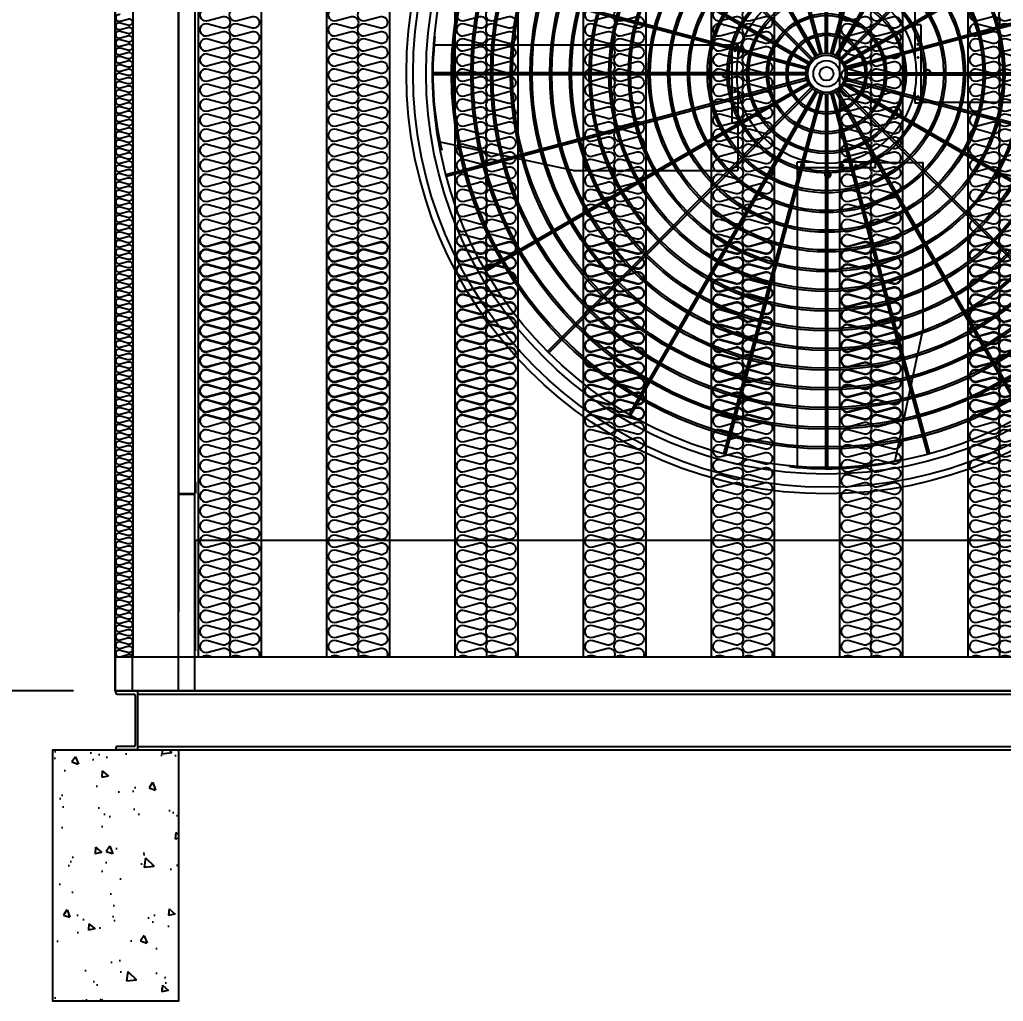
# Model space of a CAD drawing. Header units: millimetres. Extents: x 2340 to 31747, y 2051 to 22846.
# Drawn here: x 5495 to 7842, y 8044 to 10385 of the extents above; entities that cross this region are included whole.
import ezdxf

# ---------------------------------------------------------------- set-up
doc = ezdxf.new("R2010")
doc.units = ezdxf.units.MM
doc.linetypes.add('HIDDEN', pattern=[0.375, 0.25, -0.125])
for name, color, linetype in [('LINE', 7, 'Continuous'), ('SMS', 220, 'Continuous'), ('냉각탑', 4, 'Continuous'), ('냉각탑_dim', 1, 'Continuous'), ('냉각탑_찬넬방진', 1, 'Continuous')]:
    doc.layers.add(name, color=color, linetype=linetype)
doc.styles.add('HY울릉도L', font='')
doc.styles.get('HY울릉도L').set_extended_font_data('HY울릉도L')
doc.dimstyles.new('성지DIM', dxfattribs={"dimtxt": 3.5, "dimasz": 3, "dimexe": 1, "dimexo": 2.5, "dimgap": 2, "dimtad": 1, "dimdec": 0, "dimzin": 3, "dimdsep": 46, "dimtxsty": 'HY울릉도L', "dimblk": 'ARCHTICK', "dimcen": -2, "dimclrd": 256, "dimclre": 256, "dimclrt": 7, "dimadec": 0, "dimazin": 0, "dimtfac": 1, "dimtdec": 0, "dimtofl": 0, "dimtmove": 0, "dimatfit": 3, "dimfxl": 1, "dimtolj": 1, "dimtzin": 0, "dimlwe": -1, "dimarcsym": 0})

# ---------------------------------------------------------------- blocks, each defined once
blk = doc.blocks.new('_ArchTick')
at = {"color": 0, "linetype": 'ByBlock', "const_width": 0.15}
blk.add_lwpolyline([(-0.5, -0.5), (0.5, 0.5)], dxfattribs=at)
blk = doc.blocks.new('*D716')
at = {"layer": 'Defpoints', "color": 0, "transparency": 16777216}
for p in [(5065.9, 11984.4), (5723.1, 11984.4), (5723.1, 8784.4)]:
    blk.add_point(p, dxfattribs=at)
at = {"layer": '냉각탑_dim', "transparency": 16777216}
for p, q in [((5623.1, 11984.4), (5025.9, 11984.4)), ((5623.1, 8784.4), (5025.9, 8784.4))]:
    blk.add_line(p, q, dxfattribs=at)
at = {"layer": '냉각탑_dim', "lineweight": -2, "transparency": 16777216}
blk.add_line((5065.9, 8784.4), (5065.9, 11984.4), dxfattribs=at)
at = {"layer": '냉각탑_dim', "lineweight": -2, "transparency": 16777216, "xscale": 120, "yscale": 120, "zscale": 120}
for p, rotation in [((5065.9, 11984.4), 90), ((5065.9, 8784.4), 270)]:
    blk.add_blockref('_ArchTick', p, dxfattribs=dict(at, rotation=rotation))
at = {"layer": '냉각탑_dim', "color": 7, "transparency": 16777216, "insert": (4915.9, 10384.4), "char_height": 140, "attachment_point": 5, "rotation": 90, "style": 'HY울릉도L'}
blk.add_mtext('\\A1;3200', dxfattribs=at)
blk = doc.blocks.new('A$C1FB73ED1')
for p, q in [((1277, 1342.9), (1277, 2480)), ((1283, 1342.9), (1283, 2480)), ((1260.8, 1340), (966.5, 2438.3)), ((1266.6, 1341.6), (972.3, 2439.9)), ((1293.4, 1341.6), (1587.7, 2439.9)), ((1299.2, 1340), (1593.5, 2438.3)), ((1245.9, 1333), (677.4, 2317.7)), ((1251.1, 1336), (682.6, 2320.7)), ((1308.9, 1336), (1877.4, 2320.7)), ((1314.1, 1333), (1882.6, 2317.7)), ((1237.6, 1326.6), (433.6, 2130.6)), ((1322.4, 1326.6), (2126.4, 2130.6)), ((1233.4, 1322.4), (429.4, 2126.4)), ((1326.6, 1322.4), (2130.6, 2126.4)), ((1224, 1308.9), (239.3, 1877.4)), ((1227, 1314.1), (242.3, 1882.6)), ((1333, 1314.1), (2317.7, 1882.6)), ((1336, 1308.9), (2320.7, 1877.4)), ((1220, 1299.2), (121.7, 1593.5)), ((1340, 1299.2), (2438.3, 1593.5)), ((1218.4, 1293.4), (120.1, 1587.7)), ((1341.6, 1293.4), (2439.9, 1587.7)), ((1217.1, 1283), (80, 1283)), ((1217.1, 1277), (80, 1277)), ((1218.4, 1266.6), (120.1, 972.3)), ((1220, 1260.8), (121.7, 966.5)), ((1340, 1260.8), (2438.3, 966.5)), ((1341.6, 1266.6), (2439.9, 972.3)), ((1342.9, 1283), (2480, 1283)), ((1342.9, 1277), (2480, 1277)), ((1224, 1251.1), (239.3, 682.6)), ((1227, 1245.9), (242.3, 677.4)), ((1233.4, 1237.6), (429.4, 433.6)), ((1237.6, 1233.4), (433.6, 429.4)), ((1322.4, 1233.4), (2126.4, 429.4)), ((1326.6, 1237.6), (2130.6, 433.6)), ((1333, 1245.9), (2317.7, 677.4)), ((1336, 1251.1), (2320.7, 682.6)), ((1245.9, 1227), (677.4, 242.3)), ((1251.1, 1224), (682.6, 239.3)), ((1260.8, 1220), (966.5, 121.7)), ((1266.6, 1218.4), (972.3, 120.1)), ((1277, 1217.1), (1277, 80)), ((1283, 1217.1), (1283, 80)), ((1293.4, 1218.4), (1587.7, 120.1)), ((1299.2, 1220), (1593.5, 121.7)), ((1308.9, 1224), (1877.4, 239.3)), ((1314.1, 1227), (1882.6, 242.3))]:
    blk.add_line(p, q)
for radius in [1280, 1260, 1220, 1200]:
    blk.add_circle((1280, 1280), radius)
at = {"ltscale": 5}
for radius in [1143, 1137, 1083, 1077, 1023, 1017, 963, 957, 903, 897, 843, 837, 783, 777, 723, 717, 663, 657, 603, 597, 543, 537, 483, 477, 423, 417, 363, 357, 303, 297, 243, 237, 183, 177, 123, 117, 63, 57, 40, 21]:
    blk.add_circle((1280, 1280), radius, dxfattribs=at)
at = {"color": 7}
blk.add_circle((1280, 1280), 273.5, dxfattribs=at)
at = {"layer": 'LINE', "color": 7}
for p, q in [((985.2, 2053.4), (1071.5, 2459.4)), ((1368.2, 2477.5), (1368.2, 1567)), ((985.2, 2053.4), (985.2, 1550)), ((1130.8, 1567), (1369.4, 1567)), ((1130.8, 1567), (1369.4, 1567)), ((1130.8, 1567), (1130.8, 1549)), ((1130.8, 1567), (1130.8, 1549)), ((1369.4, 1567), (1369.4, 1549)), ((1369.4, 1567), (1369.4, 1549)), ((2111.5, 1574.8), (1550, 1574.8)), ((1550, 1429.2), (1550, 1574.8)), ((1550, 1429.2), (1550, 1574.8)), ((2111.5, 1574.8), (2457.5, 1488.5)), ((1130.8, 1550), (985.2, 1550)), ((1130.8, 1550), (985.2, 1550)), ((1130.8, 1549), (1230.5, 1549)), ((1130.8, 1549), (1230.5, 1549)), ((1329.5, 1549), (1369.4, 1549)), ((1329.5, 1549), (1369.4, 1549)), ((1549, 1429.2), (1549, 1329.5)), ((1549, 1429.2), (1549, 1329.5)), ((1567, 1429.2), (1549, 1429.2)), ((1567, 1429.2), (1549, 1429.2)), ((1567, 1429.2), (1567, 1190.6)), ((1567, 1429.2), (1567, 1190.6)), ((84.4, 1368.2), (993, 1368.2)), ((84.4, 1368.2), (993, 1368.2)), ((993, 1130.8), (993, 1369.4)), ((993, 1130.8), (993, 1369.4)), ((993, 1369.4), (1011, 1369.4)), ((993, 1369.4), (1011, 1369.4)), ((993, 1130.8), (993, 1369.4)), ((993, 1130.8), (993, 1369.4)), ((993, 1369.4), (1011, 1369.4)), ((993, 1369.4), (1011, 1369.4)), ((1011, 1329.5), (1011, 1369.4)), ((1011, 1329.5), (1011, 1369.4)), ((1011, 1329.5), (1011, 1369.4)), ((1011, 1329.5), (1011, 1369.4)), ((1011, 1130.8), (1011, 1230.5)), ((1011, 1130.8), (1011, 1230.5)), ((1011, 1130.8), (1011, 1230.5)), ((1011, 1130.8), (1011, 1230.5)), ((1549, 1230.5), (1549, 1190.6)), ((1549, 1230.5), (1549, 1190.6)), ((1567, 1190.6), (1549, 1190.6)), ((1567, 1190.6), (1549, 1190.6)), ((2475.6, 1191.8), (1567, 1191.8)), ((993, 1130.8), (1011, 1130.8)), ((993, 1130.8), (1011, 1130.8)), ((993, 1130.8), (1011, 1130.8)), ((993, 1130.8), (1011, 1130.8)), ((1010, 1130.8), (1010, 985.2)), ((1010, 1130.8), (1010, 985.2)), ((1010, 1130.8), (1010, 985.2)), ((1010, 1130.8), (1010, 985.2)), ((508.5, 985.2), (102.5, 1071.5)), ((1230.5, 1011), (1190.6, 1011)), ((1190.6, 993), (1190.6, 1011)), ((1230.5, 1011), (1190.6, 1011)), ((1190.6, 993), (1190.6, 1011)), ((1429.2, 993), (1190.6, 993)), ((1429.2, 993), (1190.6, 993)), ((1191.8, 82.5), (1191.8, 993)), ((1429.2, 1011), (1329.5, 1011)), ((1429.2, 1011), (1329.5, 1011)), ((1429.2, 993), (1429.2, 1011)), ((1429.2, 993), (1429.2, 1011)), ((1429.2, 1010), (1574.8, 1010)), ((1429.2, 1010), (1574.8, 1010)), ((1574.8, 506.6), (1574.8, 1010)), ((508.5, 985.2), (1010, 985.2)), ((508.5, 985.2), (1010, 985.2)), ((1574.8, 506.6), (1488.5, 100.6)), ((1512.8, 104.1), (1512.8, 106.1)), ((1166.8, 83), (1166.8, 85)), ((1393.2, 83), (1393.2, 85))]:
    blk.add_line(p, q, dxfattribs=at)
for points in [[(1272.3, 1594.4), (1268.5, 1587.9), (1272.3, 1581.4), (1279.8, 1581.4), (1283.5, 1587.9), (1279.8, 1594.4)], [(1272.3, 1594.4), (1268.5, 1587.9), (1272.3, 1581.4), (1279.8, 1581.4), (1283.5, 1587.9), (1279.8, 1594.4)], [(1594.4, 1287.7), (1587.9, 1291.5), (1581.4, 1287.7), (1581.4, 1280.2), (1587.9, 1276.5), (1594.4, 1280.2)], [(1594.4, 1287.7), (1587.9, 1291.5), (1581.4, 1287.7), (1581.4, 1280.2), (1587.9, 1276.5), (1594.4, 1280.2)], [(965.6, 1272.3), (972.1, 1268.5), (978.6, 1272.3), (978.6, 1279.8), (972.1, 1283.5), (965.6, 1279.8)], [(965.6, 1272.3), (972.1, 1268.5), (978.6, 1272.3), (978.6, 1279.8), (972.1, 1283.5), (965.6, 1279.8)], [(965.6, 1272.3), (972.1, 1268.5), (978.6, 1272.3), (978.6, 1279.8), (972.1, 1283.5), (965.6, 1279.8)], [(965.6, 1272.3), (972.1, 1268.5), (978.6, 1272.3), (978.6, 1279.8), (972.1, 1283.5), (965.6, 1279.8)], [(1287.7, 965.6), (1291.5, 972.1), (1287.7, 978.6), (1280.2, 978.6), (1276.5, 972.1), (1280.2, 965.6)], [(1287.7, 965.6), (1291.5, 972.1), (1287.7, 978.6), (1280.2, 978.6), (1276.5, 972.1), (1280.2, 965.6)]]:
    blk.add_lwpolyline(points, close=True, dxfattribs=at)
for centre, radius in [((1276, 1587.9), 8.5), ((1276, 1587.9), 8.5), ((1190.6, 1559), 2), ((1190.6, 1559), 2), ((1230.6, 1559), 2), ((1230.6, 1559), 2), ((1349.6, 1559), 2), ((1349.6, 1559), 2), ((1001, 1349.6), 2), ((1001, 1349.6), 2), ((1001, 1349.6), 2), ((1001, 1349.6), 2), ((1559, 1369.4), 2), ((1559, 1369.4), 2), ((1559, 1329.4), 2), ((1559, 1329.4), 2), ((1587.9, 1284), 8.5), ((1587.9, 1284), 8.5), ((972.1, 1276), 8.5), ((972.1, 1276), 8.5), ((972.1, 1276), 8.5), ((972.1, 1276), 8.5), ((1001, 1230.6), 2), ((1001, 1230.6), 2), ((1001, 1230.6), 2), ((1001, 1230.6), 2), ((1559, 1210.4), 2), ((1559, 1210.4), 2), ((1001, 1190.6), 2), ((1001, 1190.6), 2), ((1001, 1190.6), 2), ((1001, 1190.6), 2), ((1210.4, 1001), 2), ((1210.4, 1001), 2), ((1329.4, 1001), 2), ((1329.4, 1001), 2), ((1369.4, 1001), 2), ((1369.4, 1001), 2), ((1284, 972.1), 8.5), ((1284, 972.1), 8.5)]:
    blk.add_circle(centre, radius, dxfattribs=at)
for centre, radius, start, end in [((1280, 1483.4), 1000, 83.5007, 103.4595), ((1280, 1483.4), 998, 83.4876, 103.487), ((1481.5, 1280), 998, 353.4876, 13.487), ((1481.5, 1280), 1000, 353.5007, 13.4595), ((1078.5, 1280), 1000, 173.5007, 193.4595), ((1078.5, 1280), 998, 173.4876, 193.487), ((1280, 1076.6), 998, 263.4876, 283.487), ((1280, 1076.6), 1000, 263.5007, 283.4595)]:
    blk.add_arc(centre, radius, start, end, dxfattribs=at)
blk = doc.blocks.new('sp 300rt')
at = {"color": 7}
for p, q in [((-53856.4, -79719.9), (-53856.4, -82797.9)), ((-53706.4, -79719.9), (-53706.4, -82797.9))]:
    blk.add_line(p, q, dxfattribs=at)
blk.add_line((-53706.4, -82797.9), (-53856.4, -82797.9))
at = {"layer": 'SMS', "color": 5}
for points in [[(-53833, -81252.1, 1.449198), (-53833, -81279), (-53800.1, -81270.1, -0.524856), (-53780.6, -81283.5, -0.524856), (-53800.1, -81296.9), (-53833, -81288, 1.449198), (-53833, -81314.9), (-53800.1, -81306, -0.524856), (-53780.6, -81319.4, -0.524856), (-53800.1, -81332.8), (-53833, -81323.9, 1.449198), (-53833, -81350.8), (-53800.1, -81341.9, -0.524856), (-53780.6, -81355.3, -0.524856), (-53800.1, -81368.8), (-53833, -81359.8, 1.449198), (-53833, -81386.7), (-53800.1, -81377.8, -0.524856), (-53780.6, -81391.2, -0.524856), (-53800.1, -81404.7), (-53833, -81395.8, 1.449198), (-53833, -81422.6), (-53800.1, -81413.7, -0.524856), (-53780.6, -81427.1, -0.524856), (-53800.1, -81440.6), (-53833, -81431.7, 1.449198), (-53833, -81458.5), (-53800.1, -81449.6, -0.524856), (-53780.6, -81463.1, -0.524856), (-53800.1, -81476.5), (-53833, -81467.6, 1.449198), (-53833, -81494.4), (-53800.1, -81485.5, -0.524856), (-53780.6, -81499, -0.524856), (-53800.1, -81512.4), (-53833, -81503.5, 1.449198), (-53833, -81530.3), (-53800.1, -81521.4, -0.524856), (-53780.6, -81534.9, -0.524856), (-53800.1, -81548.3), (-53833, -81539.4, 1.449198), (-53833, -81566.3), (-53800.1, -81557.4, -0.524856), (-53780.6, -81570.8, -0.524856), (-53800.1, -81584.2), (-53833, -81575.3, 1.449198), (-53833, -81602.2), (-53800.1, -81593.3, -0.524856), (-53780.6, -81606.7, -0.524856), (-53800.1, -81620.1), (-53833, -81611.2, 1.449198), (-53833, -81638.1), (-53800.1, -81629.2, -0.524856), (-53780.6, -81642.6, -0.524856), (-53800.1, -81656), (-53833, -81647.1, 1.449198), (-53833, -81674), (-53800.1, -81665.1, -0.524856), (-53780.6, -81678.5, -0.524856), (-53800.1, -81691.9), (-53833, -81683, 1.449198), (-53833, -81709.9), (-53800.1, -81701, -0.524856), (-53780.6, -81714.4, -0.524856), (-53800.1, -81727.9), (-53833, -81718.9, 1.449198), (-53833, -81745.8), (-53800.1, -81736.9, -0.524856), (-53780.6, -81750.3, -0.524856), (-53800.1, -81763.8), (-53833, -81754.9, 1.449198), (-53833, -81781.7), (-53800.1, -81772.8, -0.524856), (-53780.6, -81786.2, -0.524856), (-53800.1, -81799.7), (-53833, -81790.8, 1.449198), (-53833, -81817.6), (-53800.1, -81808.7, -0.524856), (-53780.6, -81822.2, -0.524856), (-53800.1, -81835.6), (-53833, -81826.7, 1.449198), (-53833, -81853.5), (-53800.1, -81844.6, -0.524856), (-53780.6, -81858.1, -0.524856), (-53800.1, -81871.5), (-53833, -81862.6, 1.449198), (-53833, -81889.4), (-53800.1, -81880.5, -0.524856), (-53780.6, -81894, -0.524856), (-53800.1, -81907.4), (-53833, -81898.5, 1.449198), (-53833, -81925.4), (-53800.1, -81916.5, -0.524856), (-53780.6, -81929.9, -0.524856), (-53800.1, -81943.3), (-53833, -81934.4, 1.449198), (-53833, -81961.3), (-53800.1, -81952.4, -0.524856), (-53780.6, -81965.8, -0.524856), (-53800.1, -81979.2), (-53833, -81970.3, 1.449198), (-53833, -81997.2), (-53800.1, -81988.3, -0.524856), (-53780.6, -82001.7, -0.524856), (-53800.1, -82015.1), (-53833, -82006.2, 1.449198), (-53833, -82033.1), (-53800.1, -82024.2, -0.524856), (-53780.6, -82037.6, -0.524856), (-53800.1, -82051), (-53833, -82042.1, 1.449198), (-53833, -82069), (-53800.1, -82060.1, -0.524856), (-53780.6, -82073.5, -0.524856), (-53800.1, -82087), (-53833, -82078, 1.449198), (-53833, -82104.9), (-53800.1, -82096, -0.524856), (-53780.6, -82109.4, -0.524856), (-53800.1, -82122.9), (-53833, -82114, 1.449198), (-53833, -82140.8), (-53800.1, -82131.9, -0.524856), (-53780.6, -82145.3, -0.524856), (-53800.1, -82158.8), (-53833, -82149.9, 1.449198), (-53833, -82176.7), (-53800.1, -82167.8, -0.524856), (-53780.6, -82181.3, -0.524856), (-53800.1, -82194.7), (-53833, -82185.8, 0.440524), (-53851.9, -82195.3, 0.440524)], [(-53763.3, -81252.1, 1.449198), (-53763.3, -81279), (-53730.4, -81270.1, -0.524856), (-53711, -81283.5, -0.524856), (-53730.4, -81296.9), (-53763.3, -81288, 1.449198), (-53763.3, -81314.9), (-53730.4, -81306, -0.524856), (-53711, -81319.4, -0.524856), (-53730.4, -81332.8), (-53763.3, -81323.9, 1.449198), (-53763.3, -81350.8), (-53730.4, -81341.9, -0.524856), (-53711, -81355.3, -0.524856), (-53730.4, -81368.8), (-53763.3, -81359.8, 1.449198), (-53763.3, -81386.7), (-53730.4, -81377.8, -0.524856), (-53711, -81391.2, -0.524856), (-53730.4, -81404.7), (-53763.3, -81395.8, 1.449198), (-53763.3, -81422.6), (-53730.4, -81413.7, -0.524856), (-53711, -81427.1, -0.524856), (-53730.4, -81440.6), (-53763.3, -81431.7, 1.449198), (-53763.3, -81458.5), (-53730.4, -81449.6, -0.524856), (-53711, -81463.1, -0.524856), (-53730.4, -81476.5), (-53763.3, -81467.6, 1.449198), (-53763.3, -81494.4), (-53730.4, -81485.5, -0.524856), (-53711, -81499, -0.524856), (-53730.4, -81512.4), (-53763.3, -81503.5, 1.449198), (-53763.3, -81530.3), (-53730.4, -81521.4, -0.524856), (-53711, -81534.9, -0.524856), (-53730.4, -81548.3), (-53763.3, -81539.4, 1.449198), (-53763.3, -81566.3), (-53730.4, -81557.4, -0.524856), (-53711, -81570.8, -0.524856), (-53730.4, -81584.2), (-53763.3, -81575.3, 1.449198), (-53763.3, -81602.2), (-53730.4, -81593.3, -0.524856), (-53711, -81606.7, -0.524856), (-53730.4, -81620.1), (-53763.3, -81611.2, 1.449198), (-53763.3, -81638.1), (-53730.4, -81629.2, -0.524856), (-53711, -81642.6, -0.524856), (-53730.4, -81656), (-53763.3, -81647.1, 1.449198), (-53763.3, -81674), (-53730.4, -81665.1, -0.524856), (-53711, -81678.5, -0.524856), (-53730.4, -81691.9), (-53763.3, -81683, 1.449198), (-53763.3, -81709.9), (-53730.4, -81701, -0.524856), (-53711, -81714.4, -0.524856), (-53730.4, -81727.9), (-53763.3, -81718.9, 1.449198), (-53763.3, -81745.8), (-53730.4, -81736.9, -0.524856), (-53711, -81750.3, -0.524856), (-53730.4, -81763.8), (-53763.3, -81754.9, 1.449198), (-53763.3, -81781.7), (-53730.4, -81772.8, -0.524856), (-53711, -81786.2, -0.524856), (-53730.4, -81799.7), (-53763.3, -81790.8, 1.449198), (-53763.3, -81817.6), (-53730.4, -81808.7, -0.524856), (-53711, -81822.2, -0.524856), (-53730.4, -81835.6), (-53763.3, -81826.7, 1.449198), (-53763.3, -81853.5), (-53730.4, -81844.6, -0.524856), (-53711, -81858.1, -0.524856), (-53730.4, -81871.5), (-53763.3, -81862.6, 1.449198), (-53763.3, -81889.4), (-53730.4, -81880.5, -0.524856), (-53711, -81894, -0.524856), (-53730.4, -81907.4), (-53763.3, -81898.5, 1.449198), (-53763.3, -81925.4), (-53730.4, -81916.5, -0.524856), (-53711, -81929.9, -0.524856), (-53730.4, -81943.3), (-53763.3, -81934.4, 1.449198), (-53763.3, -81961.3), (-53730.4, -81952.4, -0.524856), (-53711, -81965.8, -0.524856), (-53730.4, -81979.2), (-53763.3, -81970.3, 1.449198), (-53763.3, -81997.2), (-53730.4, -81988.3, -0.524856), (-53711, -82001.7, -0.524856), (-53730.4, -82015.1), (-53763.3, -82006.2, 1.449198), (-53763.3, -82033.1), (-53730.4, -82024.2, -0.524856), (-53711, -82037.6, -0.524856), (-53730.4, -82051), (-53763.3, -82042.1, 1.449198), (-53763.3, -82069), (-53730.4, -82060.1, -0.524856), (-53711, -82073.5, -0.524856), (-53730.4, -82087), (-53763.3, -82078, 1.449198), (-53763.3, -82104.9), (-53730.4, -82096, -0.524856), (-53711, -82109.4, -0.524856), (-53730.4, -82122.9), (-53763.3, -82114, 1.449198), (-53763.3, -82140.8), (-53730.4, -82131.9, -0.524856), (-53711, -82145.3, -0.524856), (-53730.4, -82158.8), (-53763.3, -82149.9, 1.449198), (-53763.3, -82176.7), (-53730.4, -82167.8, -0.524856), (-53711, -82181.3, -0.524856), (-53730.4, -82194.7), (-53763.3, -82185.8, 0.440524), (-53782.3, -82195.3, 0.440524)], [(-53852, -81806.4, 0.446849), (-53833, -81816.2), (-53800.1, -81807.3, -0.524856), (-53780.6, -81820.8, -0.524856), (-53800.1, -81834.2), (-53833, -81825.3, 1.449198), (-53833, -81852.2), (-53800.1, -81843.3, -0.524856), (-53780.6, -81856.7, -0.524856), (-53800.1, -81870.1), (-53833, -81861.2, 1.449198), (-53833, -81888.1), (-53800.1, -81879.2, -0.524856), (-53780.6, -81892.6, -0.524856), (-53800.1, -81906), (-53833, -81897.1, 1.449198), (-53833, -81924), (-53800.1, -81915.1, -0.524856), (-53780.6, -81928.5, -0.524856), (-53800.1, -81941.9), (-53833, -81933, 1.449198), (-53833, -81959.9), (-53800.1, -81951, -0.524856), (-53780.6, -81964.4, -0.524856), (-53800.1, -81977.8), (-53833, -81968.9, 1.449198), (-53833, -81995.8), (-53800.1, -81986.9, -0.524856), (-53780.6, -82000.3, -0.524856), (-53800.1, -82013.8), (-53833, -82004.8, 1.449198), (-53833, -82031.7), (-53800.1, -82022.8, -0.524856), (-53780.6, -82036.2, -0.524856), (-53800.1, -82049.7), (-53833, -82040.8, 1.449198), (-53833, -82067.6), (-53800.1, -82058.7, -0.524856), (-53780.6, -82072.1, -0.524856), (-53800.1, -82085.6), (-53833, -82076.7, 1.449198), (-53833, -82103.5), (-53800.1, -82094.6, -0.524856), (-53780.6, -82108.1, -0.524856), (-53800.1, -82121.5), (-53833, -82112.6, 1.449198), (-53833, -82139.4), (-53800.1, -82130.5, -0.524856), (-53780.6, -82144, -0.524856), (-53800.1, -82157.4), (-53833, -82148.5, 1.449198), (-53833, -82175.3), (-53800.1, -82166.4, -0.524856), (-53780.6, -82179.9, -0.524856), (-53800.1, -82193.3), (-53833, -82184.4, 1.449198), (-53833, -82211.3), (-53800.1, -82202.4, -0.524856), (-53780.6, -82215.8, -0.524856), (-53800.1, -82229.2), (-53833, -82220.3, 1.449198), (-53833, -82247.2), (-53800.1, -82238.3, -0.524856), (-53780.6, -82251.7, -0.524856), (-53800.1, -82265.1), (-53833, -82256.2, 1.449198), (-53833, -82283.1), (-53800.1, -82274.2, -0.524856), (-53780.6, -82287.6, -0.524856), (-53800.1, -82301), (-53833, -82292.1, 1.449198), (-53833, -82319), (-53800.1, -82310.1, -0.524856), (-53780.6, -82323.5, -0.524856), (-53800.1, -82336.9), (-53833, -82328, 1.449198), (-53833, -82354.9), (-53800.1, -82346, -0.524856), (-53780.6, -82359.4, -0.524856), (-53800.1, -82372.9), (-53833, -82363.9, 1.449198), (-53833, -82390.8), (-53800.1, -82381.9, -0.524856), (-53780.6, -82395.3, -0.524856), (-53800.1, -82408.8), (-53833, -82399.9, 1.449198), (-53833, -82426.7), (-53800.1, -82417.8, -0.524856), (-53780.6, -82431.2, -0.524856), (-53800.1, -82444.7), (-53833, -82435.8, 1.449198), (-53833, -82462.6), (-53800.1, -82453.7, -0.524856), (-53780.6, -82467.2, -0.524856), (-53800.1, -82480.6), (-53833, -82471.7, 1.449198), (-53833, -82498.5), (-53800.1, -82489.6, -0.524856), (-53780.6, -82503.1, -0.524856), (-53800.1, -82516.5), (-53833, -82507.6, 1.449198), (-53833, -82534.4), (-53800.1, -82525.5, -0.524856), (-53780.6, -82539, -0.524856), (-53800.1, -82552.4), (-53833, -82543.5, 1.449198), (-53833, -82570.4), (-53800.1, -82561.5, -0.524856), (-53780.6, -82574.9, -0.524856), (-53800.1, -82588.3), (-53833, -82579.4, 1.449198), (-53833, -82606.3), (-53800.1, -82597.4, -0.524856), (-53780.6, -82610.8, -0.524856), (-53800.1, -82624.2), (-53833, -82615.3, 1.449198), (-53833, -82642.2), (-53800.1, -82633.3, -0.524856), (-53780.6, -82646.7, -0.524856), (-53800.1, -82660.1), (-53833, -82651.2, 1.449198), (-53833, -82678.1), (-53800.1, -82669.2, -0.524856), (-53780.6, -82682.6, -0.524856), (-53800.1, -82696), (-53833, -82687.1, 1.449198), (-53833, -82714), (-53800.1, -82705.1, -0.524856), (-53780.6, -82718.5, -0.524856), (-53800.1, -82732), (-53833, -82723, 1.449198), (-53833, -82749.9), (-53800.1, -82741, -0.524856), (-53780.6, -82754.4, -0.524856), (-53800.1, -82767.9), (-53833, -82759, 1.449198), (-53833, -82785.8), (-53800.1, -82776.9, -0.524856), (-53780.6, -82790.3, -0.1385), (-53782.7, -82797.9, -0.1385)], [(-53782.3, -81806.4, 0.446849), (-53763.3, -81816.2), (-53730.4, -81807.3, -0.524856), (-53711, -81820.8, -0.524856), (-53730.4, -81834.2), (-53763.3, -81825.3, 1.449198), (-53763.3, -81852.2), (-53730.4, -81843.3, -0.524856), (-53711, -81856.7, -0.524856), (-53730.4, -81870.1), (-53763.3, -81861.2, 1.449198), (-53763.3, -81888.1), (-53730.4, -81879.2, -0.524856), (-53711, -81892.6, -0.524856), (-53730.4, -81906), (-53763.3, -81897.1, 1.449198), (-53763.3, -81924), (-53730.4, -81915.1, -0.524856), (-53711, -81928.5, -0.524856), (-53730.4, -81941.9), (-53763.3, -81933, 1.449198), (-53763.3, -81959.9), (-53730.4, -81951, -0.524856), (-53711, -81964.4, -0.524856), (-53730.4, -81977.8), (-53763.3, -81968.9, 1.449198), (-53763.3, -81995.8), (-53730.4, -81986.9, -0.524856), (-53711, -82000.3, -0.524856), (-53730.4, -82013.8), (-53763.3, -82004.8, 1.449198), (-53763.3, -82031.7), (-53730.4, -82022.8, -0.524856), (-53711, -82036.2, -0.524856), (-53730.4, -82049.7), (-53763.3, -82040.8, 1.449198), (-53763.3, -82067.6), (-53730.4, -82058.7, -0.524856), (-53711, -82072.1, -0.524856), (-53730.4, -82085.6), (-53763.3, -82076.7, 1.449198), (-53763.3, -82103.5), (-53730.4, -82094.6, -0.524856), (-53711, -82108.1, -0.524856), (-53730.4, -82121.5), (-53763.3, -82112.6, 1.449198), (-53763.3, -82139.4), (-53730.4, -82130.5, -0.524856), (-53711, -82144, -0.524856), (-53730.4, -82157.4), (-53763.3, -82148.5, 1.449198), (-53763.3, -82175.3), (-53730.4, -82166.4, -0.524856), (-53711, -82179.9, -0.524856), (-53730.4, -82193.3), (-53763.3, -82184.4, 1.449198), (-53763.3, -82211.3), (-53730.4, -82202.4, -0.524856), (-53711, -82215.8, -0.524856), (-53730.4, -82229.2), (-53763.3, -82220.3, 1.449198), (-53763.3, -82247.2), (-53730.4, -82238.3, -0.524856), (-53711, -82251.7, -0.524856), (-53730.4, -82265.1), (-53763.3, -82256.2, 1.449198), (-53763.3, -82283.1), (-53730.4, -82274.2, -0.524856), (-53711, -82287.6, -0.524856), (-53730.4, -82301), (-53763.3, -82292.1, 1.449198), (-53763.3, -82319), (-53730.4, -82310.1, -0.524856), (-53711, -82323.5, -0.524856), (-53730.4, -82336.9), (-53763.3, -82328, 1.449198), (-53763.3, -82354.9), (-53730.4, -82346, -0.524856), (-53711, -82359.4, -0.524856), (-53730.4, -82372.9), (-53763.3, -82363.9, 1.449198), (-53763.3, -82390.8), (-53730.4, -82381.9, -0.524856), (-53711, -82395.3, -0.524856), (-53730.4, -82408.8), (-53763.3, -82399.9, 1.449198), (-53763.3, -82426.7), (-53730.4, -82417.8, -0.524856), (-53711, -82431.2, -0.524856), (-53730.4, -82444.7), (-53763.3, -82435.8, 1.449198), (-53763.3, -82462.6), (-53730.4, -82453.7, -0.524856), (-53711, -82467.2, -0.524856), (-53730.4, -82480.6), (-53763.3, -82471.7, 1.449198), (-53763.3, -82498.5), (-53730.4, -82489.6, -0.524856), (-53711, -82503.1, -0.524856), (-53730.4, -82516.5), (-53763.3, -82507.6, 1.449198), (-53763.3, -82534.4), (-53730.4, -82525.5, -0.524856), (-53711, -82539, -0.524856), (-53730.4, -82552.4), (-53763.3, -82543.5, 1.449198), (-53763.3, -82570.4), (-53730.4, -82561.5, -0.524856), (-53711, -82574.9, -0.524856), (-53730.4, -82588.3), (-53763.3, -82579.4, 1.449198), (-53763.3, -82606.3), (-53730.4, -82597.4, -0.524856), (-53711, -82610.8, -0.524856), (-53730.4, -82624.2), (-53763.3, -82615.3, 1.449198), (-53763.3, -82642.2), (-53730.4, -82633.3, -0.524856), (-53711, -82646.7, -0.524856), (-53730.4, -82660.1), (-53763.3, -82651.2, 1.449198), (-53763.3, -82678.1), (-53730.4, -82669.2, -0.524856), (-53711, -82682.6, -0.524856), (-53730.4, -82696), (-53763.3, -82687.1, 1.449198), (-53763.3, -82714), (-53730.4, -82705.1, -0.524856), (-53711, -82718.5, -0.524856), (-53730.4, -82732), (-53763.3, -82723, 1.449198), (-53763.3, -82749.9), (-53730.4, -82741, -0.524856), (-53711, -82754.4, -0.524856), (-53730.4, -82767.9), (-53763.3, -82759, 1.449198), (-53763.3, -82785.8), (-53730.4, -82776.9, -0.524856), (-53711, -82790.3, -0.1385), (-53713.1, -82797.9, -0.1385)], [(-53833, -82185.8, 1.449198), (-53833, -82212.6), (-53800.1, -82203.7, -0.524856), (-53780.6, -82217.2, -0.524856), (-53800.1, -82230.6), (-53833, -82221.7, 0.54148), (-53852.4, -82235.9, 0.54148)], [(-53763.3, -82185.8, 1.449198), (-53763.3, -82212.6), (-53730.4, -82203.7, -0.524856), (-53711, -82217.2, -0.524856), (-53730.4, -82230.6), (-53763.3, -82221.7, 0.54148), (-53782.8, -82235.9, 0.54148)], [(-53821.9, -82797.9), (-53833, -82794.9, 0.287554), (-53847.9, -82797.9)], [(-53752.3, -82797.9), (-53763.3, -82794.9, 0.287554), (-53778.3, -82797.9)]]:
    blk.add_lwpolyline(points, format="xyb", dxfattribs=at)
blk = doc.blocks.new('3')
for p, q in [((5723.1, 11984.4), (5723.1, 8784.4)), ((5874, 11416.9), (5874, 9255)), ((5912.4, 11416.9), (5912.4, 9255)), ((5914.3, 9283.1), (5914.3, 9255)), ((5874, 9255), (5912.4, 9255)), ((5874, 9253.1), (5874, 8973.8)), ((5874, 8784.4), (5874, 9253.1)), ((5874, 9253.1), (5912.4, 9253.1)), ((5912.4, 8784.4), (5912.4, 9253.1)), ((5914.3, 8880), (5914.3, 9143.5)), ((5914.3, 9143.5), (8872.8, 9143.5)), ((5764.3, 8784.4), (5764.3, 8878.1)), ((5723.1, 8784.4), (8178.1, 8784.4)), ((5762.4, 8784.4), (5724, 8784.4)), ((5762.4, 8784.4), (5724, 8784.4)), ((8872.8, 8784.4), (5874, 8784.4)), ((6997.1, 8784.4), (5914.3, 8784.4)), ((8872.8, 8784.4), (5914.3, 8784.4)), ((7840.9, 8784.4), (6999, 8784.4))]:
    blk.add_line(p, q)
at = {"color": 7}
for p, q in [((5723.1, 11984.4), (5723.1, 8784.4)), ((5765.1, 11984.4), (5765.1, 8864.4)), ((9023.1, 8864.4), (5723.1, 8864.4)), ((5723.1, 8784.4), (8178.1, 8784.4))]:
    blk.add_line(p, q, dxfattribs=at)
at = {"ltscale": 500, "elevation": 0}
blk.add_lwpolyline([(5723.1, 11984.4), (9022.8, 11984.4), (9022.8, 8784.4), (5723.1, 8784.4)], close=True, dxfattribs=at)
at = {"layer": 'SMS', "color": 5, "elevation": 0}
for points in [[(5734.8, 10396.8, 1.449198), (5734.8, 10381.9), (5753.1, 10386.8, -0.524856), (5763.9, 10379.4, -0.524856), (5753.1, 10371.9), (5734.8, 10376.9, 1.449198), (5734.8, 10361.9), (5753.1, 10366.9, -0.524856), (5763.9, 10359.4, -0.524856), (5753.1, 10352), (5734.8, 10356.9, 1.449198), (5734.8, 10342), (5753.1, 10346.9, -0.524856), (5763.9, 10339.5, -0.524856), (5753.1, 10332), (5734.8, 10337, 1.449198), (5734.8, 10322), (5753.1, 10327, -0.524856), (5763.9, 10319.5, -0.524856), (5753.1, 10312.1), (5734.8, 10317, 1.449198), (5734.8, 10302.1), (5753.1, 10307, -0.524856), (5763.9, 10299.6, -0.524856), (5753.1, 10292.1), (5734.8, 10297.1, 1.449198), (5734.8, 10282.1), (5753.1, 10287.1, -0.524856), (5763.9, 10279.6, -0.524856), (5753.1, 10272.2), (5734.8, 10277.1, 1.449198), (5734.8, 10262.2), (5753.1, 10267.1, -0.524856), (5763.9, 10259.7, -0.524856), (5753.1, 10252.2), (5734.8, 10257.2, 1.449198), (5734.8, 10242.2), (5753.1, 10247.2, -0.524856), (5763.9, 10239.7, -0.524856), (5753.1, 10232.3), (5734.8, 10237.2, 1.449198), (5734.8, 10222.3), (5753.1, 10227.2, -0.524856), (5763.9, 10219.8, -0.524856), (5753.1, 10212.3), (5734.8, 10217.3, 1.449198), (5734.8, 10202.3), (5753.1, 10207.3, -0.524856), (5763.9, 10199.8, -0.524856), (5753.1, 10192.4), (5734.8, 10197.3, 1.449198), (5734.8, 10182.4), (5753.1, 10187.3, -0.524856), (5763.9, 10179.9, -0.524856), (5753.1, 10172.4), (5734.8, 10177.4, 1.449198), (5734.8, 10162.4), (5753.1, 10167.4, -0.524856), (5763.9, 10159.9, -0.524856), (5753.1, 10152.5), (5734.8, 10157.4, 1.449198), (5734.8, 10142.5), (5753.1, 10147.4, -0.524856), (5763.9, 10140, -0.524856), (5753.1, 10132.5), (5734.8, 10137.5, 1.449198), (5734.8, 10122.5), (5753.1, 10127.5, -0.524856), (5763.9, 10120, -0.524856), (5753.1, 10112.6), (5734.8, 10117.5, 1.449198), (5734.8, 10102.6), (5753.1, 10107.5, -0.524856), (5763.9, 10100.1, -0.524856), (5753.1, 10092.6), (5734.8, 10097.6, 1.449198), (5734.8, 10082.6), (5753.1, 10087.6, -0.524856), (5763.9, 10080.1, -0.524856), (5753.1, 10072.7), (5734.8, 10077.6, 1.449198), (5734.8, 10062.7), (5753.1, 10067.6, -0.524856), (5763.9, 10060.2, -0.417249), (5755.9, 10052.2)], [(5724.3, 10068.2, 0.446849), (5734.8, 10062.7), (5753.1, 10067.6, -0.524856), (5763.9, 10060.2, -0.524856), (5753.1, 10052.7), (5734.8, 10057.7, 1.449198), (5734.8, 10042.7), (5753.1, 10047.7, -0.524856), (5763.9, 10040.2, -0.524856), (5753.1, 10032.8), (5734.8, 10037.7, 1.449198), (5734.8, 10022.8), (5753.1, 10027.7, -0.524856), (5763.9, 10020.3, -0.524856), (5753.1, 10012.8), (5734.8, 10017.8, 1.449198), (5734.8, 10002.8), (5753.1, 10007.8, -0.524856), (5763.9, 10000.3, -0.524856), (5753.1, 9992.9), (5734.8, 9997.8, 1.449198), (5734.8, 9982.9), (5753.1, 9987.8, -0.524856), (5763.9, 9980.4, -0.524856), (5753.1, 9972.9), (5734.8, 9977.9, 1.449198), (5734.8, 9962.9), (5753.1, 9967.9, -0.524856), (5763.9, 9960.4, -0.524856), (5753.1, 9953), (5734.8, 9957.9, 1.449198), (5734.8, 9943), (5753.1, 9947.9, -0.524856), (5763.9, 9940.5, -0.524856), (5753.1, 9933), (5734.8, 9938, 1.449198), (5734.8, 9923), (5753.1, 9928, -0.524856), (5763.9, 9920.5, -0.524856), (5753.1, 9913.1), (5734.8, 9918, 1.449198), (5734.8, 9903.1), (5753.1, 9908, -0.524856), (5763.9, 9900.6, -0.524856), (5753.1, 9893.1), (5734.8, 9898.1, 1.449198), (5734.8, 9883.1), (5753.1, 9888.1, -0.524856), (5763.9, 9880.6, -0.524856), (5753.1, 9873.2), (5734.8, 9878.1, 1.449198), (5734.8, 9863.2), (5753.1, 9868.1, -0.524856), (5763.9, 9860.7, -0.524856), (5753.1, 9853.2), (5734.8, 9858.2, 1.449198), (5734.8, 9843.2), (5753.1, 9848.2, -0.524856), (5763.9, 9840.7, -0.524856), (5753.1, 9833.3), (5734.8, 9838.2, 1.449198), (5734.8, 9823.3), (5753.1, 9828.2, -0.524856), (5763.9, 9820.8, -0.524856), (5753.1, 9813.3), (5734.8, 9818.3, 1.449198), (5734.8, 9803.3), (5753.1, 9808.3, -0.524856), (5763.9, 9800.8, -0.524856), (5753.1, 9793.4), (5734.8, 9798.3, 1.449198), (5734.8, 9783.4), (5753.1, 9788.3, -0.524856), (5763.9, 9780.9, -0.524856), (5753.1, 9773.4), (5734.8, 9778.4, 1.449198), (5734.8, 9763.4), (5753.1, 9768.4, -0.524856), (5763.9, 9760.9, -0.524856), (5753.1, 9753.5), (5734.8, 9758.4, 1.449198), (5734.8, 9743.5), (5753.1, 9748.4, -0.524856), (5763.9, 9741, -0.524856), (5753.1, 9733.5), (5734.8, 9738.5, 1.449198), (5734.8, 9723.5), (5753.1, 9728.5, -0.524856), (5763.9, 9721, -0.524856), (5753.1, 9713.6), (5734.8, 9718.5, 1.449198), (5734.8, 9703.6), (5753.1, 9708.5, -0.524856), (5763.9, 9701.1, -0.524856), (5753.1, 9693.6), (5734.8, 9698.6, 1.449198), (5734.8, 9683.6), (5753.1, 9688.6, -0.524856), (5763.9, 9681.1, -0.524856), (5753.1, 9673.7), (5734.8, 9678.6, 1.449198), (5734.8, 9663.7), (5753.1, 9668.6, -0.524856), (5763.9, 9661.2, -0.524856), (5753.1, 9653.7), (5734.8, 9658.7, 1.449198), (5734.8, 9643.7), (5753.1, 9648.7, -0.524856), (5763.9, 9641.2, -0.524856), (5753.1, 9633.8), (5734.8, 9638.7, 1.449198), (5734.8, 9623.8), (5753.1, 9628.7, -0.524856), (5763.9, 9621.3, -0.524856), (5753.1, 9613.8), (5734.8, 9618.8, 1.449198), (5734.8, 9603.8), (5753.1, 9608.8, -0.524856), (5763.9, 9601.3, -0.524856), (5753.1, 9593.9), (5734.8, 9598.8, 1.449198), (5734.8, 9583.9), (5753.1, 9588.8, -0.524856), (5763.9, 9581.4, -0.524856), (5753.1, 9573.9), (5734.8, 9578.9, 1.449198), (5734.8, 9563.9), (5753.1, 9568.9, -0.524856), (5763.9, 9561.4, -0.524856), (5753.1, 9554), (5734.8, 9558.9, 1.449198), (5734.8, 9544), (5753.1, 9548.9, -0.524856), (5763.9, 9541.5, -0.524856), (5753.1, 9534), (5734.8, 9539, 1.449198), (5734.8, 9524), (5753.1, 9529, -0.524856), (5763.9, 9521.5, -0.524856), (5753.1, 9514.1), (5734.8, 9519, 1.449198), (5734.8, 9504.1), (5753.1, 9509, -0.524856), (5763.9, 9501.6, -0.524856), (5753.1, 9494.1), (5734.8, 9499.1, 1.449198), (5734.8, 9484.1), (5753.1, 9489.1, -0.524856), (5763.9, 9481.6, -0.417249), (5755.9, 9473.6)], [(5724.3, 9489.6, 0.446849), (5734.8, 9484.1), (5753.1, 9489.1, -0.524856), (5763.9, 9481.6, -0.524856), (5753.1, 9474.2), (5734.8, 9479.1, 1.449198), (5734.8, 9464.2), (5753.1, 9469.1, -0.524856), (5763.9, 9461.7, -0.524856), (5753.1, 9454.2), (5734.8, 9459.2, 1.449198), (5734.8, 9444.2), (5753.1, 9449.2, -0.524856), (5763.9, 9441.7, -0.524856), (5753.1, 9434.3), (5734.8, 9439.2, 1.449198), (5734.8, 9424.3), (5753.1, 9429.2, -0.524856), (5763.9, 9421.8, -0.524856), (5753.1, 9414.3), (5734.8, 9419.3, 1.449198), (5734.8, 9404.3), (5753.1, 9409.3, -0.524856), (5763.9, 9401.8, -0.524856), (5753.1, 9394.4), (5734.8, 9399.3, 1.449198), (5734.8, 9384.4), (5753.1, 9389.3, -0.524856), (5763.9, 9381.9, -0.524856), (5753.1, 9374.4), (5734.8, 9379.4, 1.449198), (5734.8, 9364.4), (5753.1, 9369.4, -0.524856), (5763.9, 9361.9, -0.524856), (5753.1, 9354.5), (5734.8, 9359.4, 1.449198), (5734.8, 9344.5), (5753.1, 9349.4, -0.524856), (5763.9, 9342, -0.524856), (5753.1, 9334.5), (5734.8, 9339.5, 1.449198), (5734.8, 9324.5), (5753.1, 9329.5, -0.524856), (5763.9, 9322, -0.524856), (5753.1, 9314.6), (5734.8, 9319.5, 1.449198), (5734.8, 9304.6), (5753.1, 9309.5, -0.524856), (5763.9, 9302.1, -0.524856), (5753.1, 9294.6), (5734.8, 9299.6, 1.449198), (5734.8, 9284.6), (5753.1, 9289.6, -0.524856), (5763.9, 9282.1, -0.524856), (5753.1, 9274.7), (5734.8, 9279.6, 1.449198), (5734.8, 9264.7), (5753.1, 9269.6, -0.524856), (5763.9, 9262.2, -0.524856), (5753.1, 9254.7), (5734.8, 9259.7, 1.449198), (5734.8, 9244.7), (5753.1, 9249.7, -0.524856), (5763.9, 9242.2, -0.524856), (5753.1, 9234.8), (5734.8, 9239.7, 1.449198), (5734.8, 9224.8), (5753.1, 9229.7, -0.524856), (5763.9, 9222.3, -0.524856), (5753.1, 9214.8), (5734.8, 9219.8, 1.449198), (5734.8, 9204.8), (5753.1, 9209.8, -0.524856), (5763.9, 9202.3, -0.524856), (5753.1, 9194.9), (5734.8, 9199.8, 1.449198), (5734.8, 9184.9), (5753.1, 9189.8, -0.524856), (5763.9, 9182.4, -0.524856), (5753.1, 9174.9), (5734.8, 9179.9, 1.449198), (5734.8, 9164.9), (5753.1, 9169.9, -0.524856), (5763.9, 9162.4, -0.524856), (5753.1, 9155), (5734.8, 9159.9, 1.449198), (5734.8, 9145), (5753.1, 9149.9, -0.524856), (5763.9, 9142.5, -0.524856), (5753.1, 9135), (5734.8, 9140, 1.449198), (5734.8, 9125), (5753.1, 9130, -0.524856), (5763.9, 9122.5, -0.524856), (5753.1, 9115.1), (5734.8, 9120, 1.449198), (5734.8, 9105.1), (5753.1, 9110, -0.524856), (5763.9, 9102.6, -0.524856), (5753.1, 9095.1), (5734.8, 9100.1, 1.449198), (5734.8, 9085.1), (5753.1, 9090.1, -0.524856), (5763.9, 9082.6, -0.524856), (5753.1, 9075.2), (5734.8, 9080.1, 1.449198), (5734.8, 9065.2), (5753.1, 9070.1, -0.524856), (5763.9, 9062.7, -0.524856), (5753.1, 9055.2), (5734.8, 9060.2, 1.449198), (5734.8, 9045.2), (5753.1, 9050.2, -0.524856), (5763.9, 9042.7, -0.524856), (5753.1, 9035.3), (5734.8, 9040.2, 1.449198), (5734.8, 9025.3), (5753.1, 9030.2, -0.524856), (5763.9, 9022.8, -0.524856), (5753.1, 9015.3), (5734.8, 9020.3, 1.449198), (5734.8, 9005.3), (5753.1, 9010.3, -0.524856), (5763.9, 9002.8, -0.524856), (5753.1, 8995.4), (5734.8, 9000.3, 1.449198), (5734.8, 8985.4), (5753.1, 8990.3, -0.524856), (5763.9, 8982.9, -0.524856), (5753.1, 8975.4), (5734.8, 8980.4, 1.449198), (5734.8, 8965.4), (5753.1, 8970.4, -0.524856), (5763.9, 8962.9, -0.524856), (5753.1, 8955.5), (5734.8, 8960.4, 1.449198), (5734.8, 8945.5), (5753.1, 8950.4, -0.524856), (5763.9, 8943, -0.524856), (5753.1, 8935.5), (5734.8, 8940.5, 1.449198), (5734.8, 8925.5), (5753.1, 8930.5, -0.524856), (5763.9, 8923, -0.524856), (5753.1, 8915.6), (5734.8, 8920.5, 1.449198), (5734.8, 8905.6), (5753.1, 8910.5, -0.524856), (5763.9, 8903.1, -0.417249), (5755.9, 8895.1)], [(5724.3, 8911.1, 0.446849), (5734.8, 8905.6), (5753.1, 8910.5, -0.524856), (5763.9, 8903.1, -0.524856), (5753.1, 8895.6), (5734.8, 8900.6, 1.449198), (5734.8, 8885.6), (5753.1, 8890.6, -0.524856), (5763.9, 8883.1, -0.524856), (5753.1, 8875.7), (5734.8, 8880.6, 1.449198), (5734.8, 8865.7), (5753.1, 8870.6, -0.476486), (5763.8, 8864.4, -0.476486)]]:
    blk.add_lwpolyline(points, format="xyb", dxfattribs=at)
at = {"layer": '냉각탑', "color": 6, "linetype": 'HIDDEN'}
for p, q in [((5874, 8784.4), (5874, 11784.4)), ((6231.4, 8784.4), (5874, 8784.4)), ((7729.4, 8784.4), (7110.5, 8784.4)), ((7705.6, 8784.4), (7134.3, 8784.4))]:
    blk.add_line(p, q, dxfattribs=at)
at = {"layer": '냉각탑', "ltscale": 30}
for q in [(5874, 11784.4), (8872.8, 8784.4)]:
    blk.add_line((5874, 8784.4), q, dxfattribs=at)
at = {"layer": '냉각탑_찬넬방진', "ltscale": 150}
for p, q in [((5724, 8784.4), (5776, 8784.4)), ((5724, 8779.6), (5724, 8784.4)), ((5724, 8784.4), (5776, 8784.4)), ((5724, 8784.4), (5776, 8784.4)), ((5724, 8779.6), (5724, 8784.4)), ((5724, 8784.4), (5776, 8784.4)), ((5776, 8784.4), (5776, 8643.8)), ((5727.2, 8776.5), (5767.5, 8776.5)), ((5727.2, 8776.5), (5767.5, 8776.5)), ((5770.7, 8773.3), (5770.7, 8654.9)), ((5724, 8648.5), (5724, 8643.8)), ((5776, 8643.8), (5724, 8643.8)), ((5767.5, 8651.7), (5727.2, 8651.7))]:
    blk.add_line(p, q, dxfattribs=at)
at = {"layer": '냉각탑_찬넬방진', "ltscale": 30}
for p, q in [((5874, 8784.4), (8685.6, 8784.4)), ((5874, 8784.4), (8685.6, 8784.4)), ((5776, 8776.5), (8969.9, 8776.5)), ((5724, 8648.5), (5724, 8643.8)), ((5776, 8651.7), (8969.9, 8651.7)), ((5776, 8643.8), (8969.9, 8643.8)), ((5776, 8643.8), (8969.9, 8643.8))]:
    blk.add_line(p, q, dxfattribs=at)
at = {"layer": '냉각탑_찬넬방진', "linetype": 'HIDDEN'}
for q in [(5874, 8784.4), (5896.9, 8784.4)]:
    blk.add_line((6793.9, 8784.4), q, dxfattribs=at)
at = {"layer": '냉각탑_찬넬방진', "ltscale": 150}
for centre, start, end in [((5727.2, 8779.6), 180, 270), ((5727.2, 8779.6), 180, 270), ((5767.5, 8773.3), 0, 90), ((5767.5, 8773.3), 0, 90), ((5727.2, 8648.5), 90, 180), ((5767.5, 8654.9), 270, 0)]:
    blk.add_arc(centre, 3.18, start, end, dxfattribs=at)
for p in [(59777.5, 91662.3), (60083.5, 91662.3), (60389.5, 91662.3), (60695.5, 91662.3), (61001.5, 91662.3), (61307.5, 91662.3), (61613.5, 91662.3)]:
    blk.add_blockref('sp 300rt', p)
at = {"layer": '냉각탑', "xscale": 0.7829768747821867, "yscale": 0.7829768747821867, "zscale": 0.7829768747821867}
blk.add_blockref('A$C1FB73ED1', (6417.7, 9254.1), dxfattribs=at)

msp = doc.modelspace()

# ---------------------------------------------------------------- hatches: boundary and pattern name
h = msp.add_hatch()
h.set_pattern_fill('AR-CONC', color=4, angle=-90)
h.set_pattern_definition([(320, (-196409.5, 343423.76), (-15.939086, -182.18467), [19.05, -209.55]), (265, (-196409.5, 343423.76), (191.056845, 35.24342), [15.24, -167.64058]), (10.451445, (-196410.83, 343408.58), (175.11775, -146.94125), [16.19001, -178.090245]), (316.1842, (-196358.7, 343423.76), (-42.04233, -271.07904), [28.575, -314.325]), (6.63556, (-196362.2, 343401.17), (247.42612, -237.40413), [24.28502, -267.1356]), (261.18415, (-196358.7, 343423.76), (247.42612, -237.40413), [22.85997, -251.45973]), (291, (-196371.4, 343398.36), (-102.2652, -151.61439), [19.05, -209.55]), (236, (-196371.4, 343398.36), (184.18797, -61.80203), [15.24, -167.64]), (341.451445, (-196379.93, 343385.73), (81.92277, -213.41642), [16.19001, -178.08994]), (307.5, (-196409.505, 343423.76), (84.555039, -3.088603), [0, -165.608, 0, -170.18, 0, -168.275]), (277.5, (-196409.505, 343423.76), (100.180575, -66.819663), [0, -97.028, 0, -161.798, 0, -64.135]), (237.5, (-196409.505, 343480.404), (-5.728744, -135.590595), [0, -63.5, 0, -198.12, 0, -262.89]), (227.5, (-196409.5, 343505.8), (25.42649, -148.12918), [0, -82.55, 0, -131.572, 0, -186.69])])
h.paths.add_polyline_path([(5574, 8643.9), (5574, 8043.9), (5874, 8043.7), (5874, 8643.7)])

# ---------------------------------------------------------------- linework, layer by layer
at = {"ltscale": 500, "elevation": 0}
msp.add_lwpolyline([(5874, 8643.8), (5874, 8043.8), (5574, 8043.8), (5574, 8643.8)], close=True, dxfattribs=at)

# ---------------------------------------------------------------- block references
msp.add_blockref('3', (0, 0))

# ---------------------------------------------------------------- dimensions: what is measured, and where the dimension line sits
at = {"layer": '냉각탑_dim'}
dim = msp.add_linear_dim(base=(5065.9, 11984.4), p1=(5723.1, 8784.4), p2=(5723.1, 11984.4), angle=90, dimstyle='성지DIM', override={"dimscale": 40}, dxfattribs=at)
dim.commit()
dim.dimension.update_dxf_attribs({"geometry": '*D716', "text_midpoint": (4915.9, 10384.4)})

doc.saveas('drawing.dxf')
